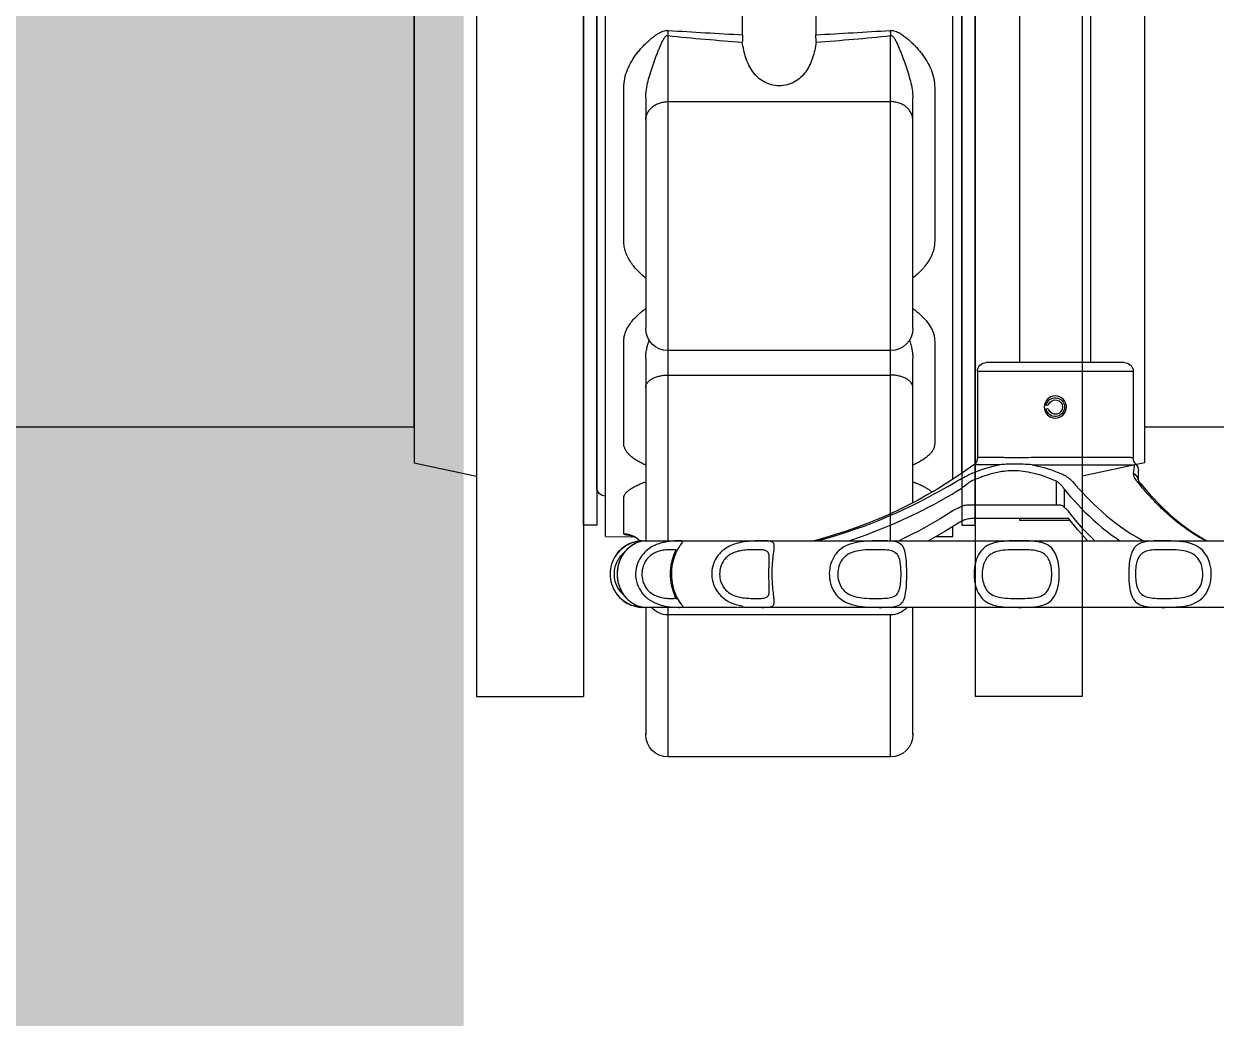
# Model space of a CAD drawing. Extents: x -3450 to 27857, y -1288 to 11880.
# Drawn here: x 918.56 to 948, y 1112.41 to 1136.94 of the extents above; entities that cross this region are included whole.
import ezdxf

# ---------------------------------------------------------------- set-up
doc = ezdxf.new("R2010")
doc.units = 0
doc.layers.add('188K-SM-03-F20-MECH-EQ-Y2257103$0$01-電力-CSA', color=1, linetype='Continuous')
doc.layers.add('188K-SM-03-F20-MECH-EQ-Y2257103$0$18P7-PCWR-20.7-PIPE', color=6, linetype='Continuous')

# ---------------------------------------------------------------- blocks, each defined once
blk = doc.blocks.new('188K-SM-03-F20-MECH-EQ-Y2257103$0$90EL-S-300A-TOP')
at = {"color": 0, "linetype": 'ByBlock'}
blk.add_lwpolyline([(0, 161.95), (304.8, 161.95), (304.8, -161.95), (0, -161.95)], dxfattribs=at)
blk = doc.blocks.new('188K-SM-03-F20-MECH-EQ-Y2257103$0$18P7-多耳-蝶閥-300A-上視-捷流')
at = {"linetype": 'Continuous'}
for p, q in [((175.5, 41), (52.47, 41)), ((186.53, 39), (53, 39)), ((186.53, 39), (186.65, 32.53)), ((120.27, 34.91), (85.79, 34.91)), ((165.72, 34.91), (142.68, 34.91)), ((185.93, 34.91), (177.84, 34.91)), ((186.36, 33.22), (186.35, 33.27)), ((186.35, 33.27), (186.35, 33.27)), ((186.38, 33.15), (186.36, 33.22)), ((186.42, 33.04), (186.38, 33.15)), ((186.47, 32.91), (186.42, 33.04)), ((186.54, 32.75), (186.47, 32.91)), ((186.63, 32.56), (186.54, 32.75)), ((186.74, 32.35), (186.63, 32.56)), ((186.74, 32.35), (186.65, 32.53)), ((186.89, 32.11), (186.74, 32.35)), ((186.89, 32.11), (186.74, 32.35)), ((187.65, 31.87), (187.71, 32.19)), ((88.09, 30), (139.83, 30)), ((146.5, 30), (187.5, 30)), ((170.57, 30), (170.55, 30.03)), ((187.08, 31.85), (186.89, 32.11)), ((187.31, 31.59), (187.08, 31.86)), ((187.55, 31.34), (187.31, 31.59)), ((187.57, 31.32), (187.31, 31.59)), ((187.5, 30.5), (187.5, -154.5)), ((187.65, 31.28), (187.64, 31.25)), ((202.36, 31.27), (202.34, 31.33)), ((202.38, 31.2), (202.36, 31.27)), ((202.47, 30.8), (202.46, 30.8)), ((202.5, 9.45), (202.5, 31)), ((202.5, 30), (231.04, 30)), ((74.1, 25), (187.5, 25)), ((88.93, 25), (88.93, -25)), ((144.83, -25), (144.83, 25)), ((150.32, 25), (150.32, -25)), ((202.5, 25), (236.04, 25)), ((204.15, -25), (204.15, 25)), ((236.04, -25), (236.04, 25)), ((189.54, 23.18), (189.5, 23.16)), ((190.15, 23.13), (189.73, 22.92)), ((73.91, 8.22), (69.26, 8.22)), ((202.5, -154.5), (202.5, 9.27)), ((191.69, 2.25), (191.68, 2.25)), ((197.69, 2.26), (196.85, 2.29)), ((198.38, 2.25), (198.32, 2.25)), ((69.26, -8.22), (73.91, -8.22)), ((187.5, -25), (74.1, -25)), ((236.04, -25), (204.15, -25)), ((139.83, -30), (88.09, -30)), ((178.98, -30), (146.5, -30)), ((170.55, -30.03), (170.57, -30)), ((231.04, -30), (202.5, -30)), ((185.42, -37.21), (187.5, -33.55)), ((85.79, -34.91), (120.27, -34.91)), ((142.68, -34.91), (165.72, -34.91)), ((186.6, -35.13), (186.53, -39)), ((173.71, -39), (54.32, -39)), ((186.53, -39), (184.33, -39)), ((172.37, -41), (53.92, -41)), ((179.5, -62.63), (179.5, -42.69)), ((182.79, -41.8), (182.83, -41.67)), ((182.83, -41.67), (182.85, -41.62)), ((183.07, -41.1), (183.12, -40.99)), ((183.17, -40.9), (183.23, -40.79)), ((183.23, -40.79), (183.34, -40.6)), ((149.5, -44.5), (168.86, -44.5)), ((149.5, -79.5), (149.5, -44.5)), ((168.86, -49.93), (168.86, -44.5)), ((170.47, -49.36), (170.47, -43.68)), ((182.5, -43.61), (182.52, -43.33)), ((182.5, -43.66), (182.51, -43.38)), ((182.5, -64.4), (182.5, -43.54)), ((182.5, -43.86), (182.5, -43.66)), ((147.5, -77.5), (147.5, -46.5)), ((147.5, -54), (59, -54)), ((183, -54), (182.5, -54)), ((183, -65.36), (183, -54)), ((168.86, -79.01), (168.86, -57.07)), ((170.47, -56.84), (170.47, -79.8)), ((174.07, -62.17), (179.5, -62.17)), ((175.95, -64), (180, -64)), ((182.5, -64.4), (182.5, -64.4)), ((182.53, -64.96), (182.52, -64.89)), ((182.69, -65.1), (182.69, -65.1)), ((187.5, -69.24), (187.27, -69.01)), ((147.5, -70), (59, -70)), ((149.5, -79.5), (168.92, -79.5)), ((172.42, -79.6), (171.59, -79.68)), ((173.95, -80.65), (171.73, -80.65)), ((174.26, -80.82), (174.38, -80.91)), ((174.54, -81.02), (174.67, -81.13)), ((174.67, -81.13), (174.67, -81.13))]:
    blk.add_line(p, q, dxfattribs=at)
for points in [[(190.39, 36.42), (190.82, 36.73), (191.28, 37.01), (191.77, 37.27), (192.27, 37.48), (192.8, 37.67), (193.34, 37.81), (193.89, 37.91), (194.44, 37.98), (195, 38), (195.56, 37.98), (196.11, 37.91), (196.66, 37.81), (197.2, 37.67), (197.73, 37.48), (198.23, 37.27), (198.72, 37.01), (199.18, 36.73), (199.61, 36.42)], [(187.71, 32.19), (187.8, 32.54), (187.92, 32.92), (188.06, 33.3), (188.22, 33.69), (188.42, 34.08), (188.64, 34.47), (188.89, 34.84), (189.16, 35.2), (189.44, 35.54), (189.75, 35.85), (190.06, 36.14), (190.39, 36.42)], [(202.18, 31.78), (202.05, 32.09), (201.88, 32.43), (201.67, 32.79), (201.42, 33.16), (201.14, 33.53), (200.81, 33.9), (200.45, 34.25), (200.06, 34.59), (199.63, 34.91), (199.17, 35.2), (198.68, 35.46), (198.16, 35.7), (197.62, 35.9), (197.06, 36.07), (196.48, 36.19), (195.9, 36.28), (195.3, 36.32), (194.71, 36.32), (194.12, 36.28), (193.53, 36.19), (192.96, 36.07), (192.4, 35.91), (191.85, 35.71), (191.33, 35.47), (190.84, 35.21), (190.38, 34.91), (189.95, 34.6), (189.56, 34.26), (189.19, 33.91), (188.87, 33.54), (188.58, 33.17), (188.33, 32.8), (188.12, 32.44), (187.96, 32.1), (187.83, 31.79)], [(202.34, 31.33), (202.33, 31.36), (202.32, 31.39), (202.31, 31.43), (202.3, 31.47), (202.28, 31.51), (202.27, 31.55), (202.25, 31.6), (202.24, 31.65), (202.22, 31.7), (202.2, 31.76), (202.18, 31.81), (202.15, 31.87), (202.13, 31.93), (202.1, 31.99), (202.07, 32.06), (202.04, 32.12), (202.01, 32.19), (201.98, 32.26), (201.95, 32.33), (201.91, 32.4), (201.87, 32.47), (201.83, 32.55), (201.79, 32.63), (201.74, 32.71), (201.69, 32.79), (201.64, 32.87), (201.59, 32.95), (201.53, 33.03), (201.47, 33.12), (201.41, 33.21), (201.35, 33.29), (201.28, 33.38), (201.21, 33.47), (201.14, 33.56), (201.07, 33.65), (200.99, 33.74), (200.91, 33.83), (200.82, 33.92), (200.73, 34.01), (200.64, 34.1), (200.55, 34.2), (200.45, 34.29), (200.35, 34.38), (200.24, 34.47), (200.13, 34.56), (200.02, 34.65), (199.9, 34.74), (199.79, 34.83), (199.66, 34.91), (199.54, 35), (199.41, 35.08), (199.27, 35.17), (199.14, 35.25), (199, 35.33), (198.86, 35.41), (198.71, 35.48), (198.56, 35.55), (198.41, 35.62), (198.26, 35.69), (198.1, 35.76), (197.94, 35.82), (197.78, 35.88), (197.61, 35.94), (197.45, 35.99), (197.28, 36.04), (197.11, 36.09), (196.94, 36.13), (196.76, 36.17), (196.59, 36.2), (196.41, 36.24), (196.23, 36.26), (196.06, 36.29), (195.88, 36.31), (195.7, 36.33), (195.52, 36.34), (195.33, 36.35), (195.15, 36.36), (194.97, 36.36), (194.79, 36.35), (194.61, 36.35), (194.43, 36.34), (194.25, 36.32), (194.07, 36.3), (193.89, 36.28), (193.71, 36.26), (193.54, 36.23), (193.36, 36.19), (193.19, 36.16), (193.01, 36.12), (192.84, 36.07), (192.68, 36.03), (192.51, 35.98), (192.35, 35.92), (192.18, 35.87), (192.02, 35.81), (191.87, 35.74), (191.71, 35.68), (191.56, 35.61), (191.41, 35.54), (191.26, 35.47), (191.12, 35.39), (190.98, 35.32), (190.84, 35.24), (190.71, 35.16), (190.58, 35.07), (190.45, 34.99), (190.32, 34.91), (190.2, 34.82), (190.09, 34.73), (189.97, 34.64), (189.86, 34.56), (189.75, 34.47), (189.65, 34.38), (189.55, 34.29), (189.45, 34.2), (189.36, 34.11), (189.27, 34.01), (189.18, 33.92), (189.1, 33.83), (189.02, 33.74), (188.94, 33.65), (188.86, 33.57), (188.79, 33.48), (188.72, 33.39), (188.66, 33.3), (188.59, 33.22), (188.53, 33.13), (188.47, 33.05), (188.42, 32.96), (188.37, 32.88)], [(190.31, 34.89), (190.34, 34.94), (190.52, 35.17), (190.72, 35.39), (190.93, 35.59), (191.15, 35.79), (191.38, 35.97), (191.62, 36.13)], [(191.62, 36.13), (191.94, 36.32), (192.27, 36.5), (192.63, 36.65), (193, 36.78), (193.39, 36.9), (193.78, 36.98), (194.18, 37.05), (194.59, 37.08), (195, 37.1), (195.41, 37.08), (195.82, 37.05), (196.22, 36.98), (196.61, 36.9), (197, 36.78), (197.37, 36.65), (197.73, 36.5), (198.06, 36.32), (198.38, 36.13)], [(198.38, 36.13), (198.63, 35.97), (198.86, 35.79), (199.08, 35.59), (199.29, 35.38), (199.49, 35.16), (199.67, 34.93), (199.7, 34.89)], [(199.61, 36.42), (199.94, 36.14), (200.26, 35.85), (200.56, 35.53), (200.85, 35.19), (201.12, 34.83), (201.37, 34.45), (201.59, 34.06), (201.79, 33.67), (201.95, 33.28), (202.09, 32.89), (202.2, 32.51), (202.29, 32.17), (202.36, 31.85)], [(188.37, 32.88), (188.32, 32.8), (188.27, 32.72), (188.22, 32.64), (188.18, 32.56), (188.14, 32.49), (188.1, 32.42), (188.06, 32.34), (188.03, 32.27), (187.99, 32.2), (187.96, 32.14), (187.93, 32.07), (187.9, 32.01), (187.88, 31.95), (187.85, 31.88), (187.83, 31.83), (187.81, 31.77), (187.79, 31.71), (187.77, 31.66), (187.75, 31.61), (187.73, 31.56), (187.72, 31.52)], [(188.11, 26.82), (188.19, 27.06), (188.27, 27.3), (188.38, 27.56), (188.49, 27.82), (188.62, 28.1), (188.76, 28.38), (188.92, 28.67), (189.11, 28.97), (189.31, 29.27), (189.55, 29.58), (189.81, 29.89), (190.1, 30.2), (190.43, 30.51), (190.79, 30.82), (191.19, 31.1), (191.62, 31.37), (192.09, 31.61), (192.59, 31.83), (193.12, 32), (193.68, 32.14), (194.25, 32.23), (194.84, 32.27), (195.44, 32.25), (196.03, 32.19), (196.62, 32.07), (197.19, 31.91), (197.75, 31.69), (198.28, 31.42), (198.79, 31.12), (199.27, 30.77), (199.72, 30.38), (200.14, 29.95), (200.53, 29.49), (200.88, 28.99), (201.19, 28.47), (201.47, 27.92), (201.71, 27.35), (201.91, 26.76), (202.07, 26.19), (202.2, 25.62), (202.29, 25.07), (202.36, 24.55), (202.4, 24.06), (202.44, 23.61)], [(187.83, 31.79), (187.73, 31.51), (187.65, 31.27), (187.6, 31.08), (187.57, 30.94), (187.55, 30.84), (187.54, 30.8), (187.53, 30.81), (187.53, 30.86), (187.54, 30.97), (187.55, 31.13), (187.57, 31.33), (187.6, 31.58), (187.65, 31.87)], [(187.72, 31.52), (187.71, 31.48), (187.69, 31.44), (187.68, 31.4), (187.67, 31.37), (187.66, 31.33), (187.65, 31.28)], [(189.95, 27.27), (190, 27.43), (190.07, 27.59), (190.14, 27.77), (190.22, 27.94), (190.32, 28.13), (190.42, 28.31), (190.54, 28.5), (190.68, 28.7), (190.83, 28.9), (191, 29.1), (191.19, 29.31), (191.41, 29.51), (191.65, 29.71), (191.91, 29.91), (192.2, 30.1), (192.52, 30.27), (192.87, 30.43), (193.23, 30.56), (193.62, 30.67), (194.03, 30.76), (194.45, 30.82), (194.88, 30.84), (195.32, 30.84), (195.76, 30.8), (196.18, 30.72), (196.61, 30.61), (197.02, 30.47), (197.41, 30.3), (197.78, 30.1), (198.13, 29.88), (198.46, 29.63), (198.77, 29.35), (199.05, 29.05), (199.31, 28.72), (199.54, 28.37), (199.74, 28), (199.92, 27.62), (200.06, 27.23), (200.19, 26.83), (200.28, 26.44), (200.34, 26.06), (200.4, 25.69), (200.43, 25.34), (200.45, 25.01), (200.47, 24.7), (200.48, 24.42), (200.48, 24.17), (200.48, 23.94), (200.47, 23.74), (200.46, 23.57), (200.44, 23.43)], [(202.35, 31.27), (202.27, 31.51), (202.18, 31.78)], [(202.46, 30.8), (202.45, 30.84), (202.43, 30.94), (202.4, 31.09), (202.35, 31.27)], [(202.36, 31.85), (202.4, 31.56), (202.43, 31.32), (202.45, 31.12), (202.46, 30.96), (202.47, 30.86), (202.47, 30.8)], [(188.42, 22.11), (188.01, 21.81), (187.86, 21.71), (187.75, 21.64), (187.67, 21.63), (187.61, 21.66), (187.58, 21.74), (187.55, 21.87), (187.54, 22.05), (187.53, 22.27), (187.53, 22.53), (187.54, 22.83), (187.54, 23.16), (187.56, 23.52), (187.58, 23.91), (187.62, 24.31), (187.66, 24.72), (187.72, 25.15), (187.8, 25.58), (187.88, 26), (187.99, 26.41), (188.11, 26.82)], [(189.53, 23.75), (189.52, 23.94), (189.52, 24.16), (189.52, 24.4), (189.53, 24.66), (189.54, 24.93), (189.56, 25.22), (189.59, 25.51), (189.62, 25.81), (189.66, 26.11), (189.72, 26.41), (189.78, 26.71), (189.86, 26.99), (189.95, 27.27)], [(200.1, 23.34), (199.96, 23.4), (199.8, 23.46), (199.62, 23.54), (199.43, 23.61), (199.23, 23.69), (199.01, 23.76), (198.78, 23.84), (198.53, 23.92), (198.27, 23.99), (198, 24.06), (197.71, 24.13), (197.41, 24.19), (197.11, 24.25), (196.8, 24.3), (196.48, 24.34), (196.15, 24.38), (195.82, 24.41), (195.49, 24.42), (195.16, 24.43), (194.83, 24.43), (194.49, 24.42), (194.16, 24.4), (193.84, 24.38), (193.51, 24.34), (193.2, 24.3), (192.89, 24.25), (192.58, 24.19), (192.29, 24.13), (192.01, 24.06), (191.73, 23.99), (191.47, 23.92), (191.23, 23.84), (190.99, 23.76), (190.77, 23.68), (190.56, 23.61), (190.37, 23.53), (190.19, 23.46), (190.03, 23.39), (189.88, 23.33), (189.54, 23.18)], [(200.01, 23.05), (199.56, 23.25), (199.09, 23.44), (198.58, 23.61), (198.05, 23.77), (197.49, 23.9), (196.91, 24.01), (196.32, 24.08), (195.72, 24.13), (195.11, 24.16), (194.51, 24.15), (193.9, 24.11), (193.31, 24.04), (192.73, 23.94), (192.16, 23.82), (191.62, 23.67), (191.1, 23.51), (190.61, 23.32), (190.15, 23.13)], [(189.73, 22.92), (189.35, 22.71), (189, 22.51), (188.69, 22.31), (188.42, 22.11)], [(189.64, 23.22), (189.62, 23.24), (189.58, 23.32), (189.56, 23.43), (189.54, 23.57), (189.53, 23.75)], [(202.42, 21.74), (202.39, 21.66), (202.35, 21.62), (202.28, 21.63), (202.18, 21.68), (202.05, 21.77), (201.88, 21.89), (201.67, 22.05), (201.41, 22.24), (201.12, 22.43), (200.78, 22.64), (200.41, 22.85), (200.01, 23.05)], [(200.53, 23.15), (200.35, 23.23), (200.1, 23.34)], [(200.44, 23.43), (200.43, 23.33), (200.4, 23.25), (200.36, 23.22)], [(200.64, 23.1), (200.63, 23.11), (200.59, 23.12), (200.53, 23.15)], [(202.47, 22.53), (202.47, 22.26), (202.46, 22.04), (202.45, 21.87), (202.42, 21.74)], [(202.44, 23.61), (202.45, 23.21), (202.46, 22.85), (202.47, 22.53)], [(190.17, 13.18), (190.44, 13.44), (190.74, 13.69), (191.07, 13.94), (191.43, 14.17), (191.83, 14.4), (192.26, 14.6), (192.71, 14.78), (193.2, 14.93), (193.7, 15.05), (194.23, 15.13), (194.77, 15.17), (195.32, 15.16), (195.87, 15.12), (196.43, 15.02), (196.98, 14.88), (197.51, 14.7), (198.04, 14.47), (198.54, 14.19), (199.02, 13.87), (199.47, 13.52), (199.89, 13.12), (200.28, 12.68), (200.64, 12.21), (200.97, 11.7), (201.27, 11.15), (201.53, 10.57), (201.75, 9.97), (201.93, 9.35), (202.09, 8.71), (202.2, 8.08)], [(191.46, 12.05), (191.66, 12.24), (191.89, 12.42), (192.15, 12.59), (192.43, 12.75), (192.74, 12.91), (193.08, 13.05), (193.43, 13.17), (193.81, 13.27), (194.2, 13.34), (194.61, 13.38), (195.03, 13.4), (195.45, 13.38), (195.88, 13.33), (196.3, 13.24), (196.72, 13.12), (197.12, 12.97), (197.51, 12.78), (197.88, 12.57), (198.23, 12.32), (198.56, 12.04), (198.86, 11.72), (199.14, 11.38), (199.39, 11.01), (199.61, 10.62), (199.8, 10.19), (199.97, 9.73), (200.11, 9.26), (200.22, 8.78), (200.3, 8.29), (200.37, 7.81), (200.41, 7.33), (200.44, 6.86), (200.46, 6.4), (200.47, 5.97), (200.48, 5.55), (200.48, 5.15), (200.48, 4.77), (200.47, 4.42), (200.46, 4.09), (200.44, 3.78), (200.41, 3.51), (200.36, 3.26), (200.29, 3.04), (200.21, 2.85), (200.1, 2.69)], [(201.25, 1.12), (201.06, 1.12), (200.84, 1.13), (200.59, 1.15), (200.3, 1.18), (199.98, 1.22), (199.61, 1.26), (199.21, 1.31), (198.77, 1.36), (198.29, 1.42), (197.78, 1.47), (197.24, 1.51), (196.68, 1.55), (196.1, 1.58), (195.5, 1.59), (194.9, 1.6), (194.3, 1.59), (193.7, 1.57), (193.11, 1.54), (192.54, 1.49), (191.98, 1.44), (191.45, 1.39), (190.95, 1.33), (190.47, 1.27), (190.03, 1.22), (189.63, 1.17), (189.25, 1.13), (188.92, 1.12), (188.62, 1.13), (188.36, 1.16), (188.15, 1.22), (187.97, 1.33), (187.83, 1.48), (187.73, 1.66), (187.66, 1.89), (187.6, 2.17), (187.57, 2.47), (187.55, 2.82), (187.54, 3.2), (187.53, 3.61), (187.53, 4.04), (187.54, 4.5), (187.54, 4.97), (187.56, 5.45), (187.58, 5.94), (187.61, 6.43), (187.65, 6.91), (187.7, 7.4), (187.76, 7.87), (187.84, 8.34), (187.93, 8.8), (188.04, 9.24), (188.15, 9.67), (188.29, 10.08), (188.43, 10.47), (188.59, 10.85), (188.76, 11.2), (188.94, 11.54), (189.13, 11.86), (189.32, 12.16), (189.53, 12.44), (189.74, 12.71), (189.95, 12.95), (190.17, 13.18)], [(191.68, 2.25), (191.36, 2.25), (191.06, 2.27), (190.79, 2.29), (190.54, 2.34), (190.33, 2.4), (190.14, 2.49), (189.98, 2.61), (189.85, 2.76), (189.75, 2.94), (189.67, 3.15), (189.61, 3.39), (189.58, 3.65), (189.55, 3.95), (189.53, 4.26), (189.53, 4.59), (189.52, 4.94), (189.52, 5.3), (189.52, 5.67), (189.53, 6.05), (189.54, 6.43), (189.56, 6.81), (189.58, 7.19), (189.61, 7.56), (189.65, 7.92), (189.69, 8.28), (189.75, 8.62), (189.82, 8.96), (189.89, 9.28), (189.98, 9.58), (190.08, 9.88), (190.18, 10.16), (190.3, 10.43), (190.42, 10.68), (190.55, 10.92), (190.69, 11.14), (190.84, 11.35), (190.99, 11.54), (191.14, 11.72), (191.3, 11.89), (191.46, 12.05)], [(200.1, 2.69), (199.95, 2.56), (199.78, 2.45), (199.58, 2.37)], [(202.47, 3.89), (202.47, 3.47), (202.46, 3.09), (202.45, 2.73), (202.42, 2.42), (202.39, 2.13), (202.34, 1.88)], [(192.65, 2.27), (192.38, 2.26), (192.12, 2.25), (191.89, 2.25), (191.69, 2.25)], [(196.85, 2.29), (196.54, 2.3), (196.22, 2.31), (195.9, 2.32), (195.56, 2.32), (195.23, 2.33), (194.89, 2.33), (194.55, 2.32), (194.22, 2.32), (193.88, 2.31), (193.56, 2.3), (193.24, 2.29), (192.65, 2.27)], [(198.32, 2.25), (198.16, 2.25), (197.94, 2.25), (197.69, 2.26)], [(199.58, 2.37), (199.45, 2.33), (199.29, 2.3), (199.1, 2.28), (198.89, 2.26), (198.65, 2.25), (198.38, 2.25)], [(202.34, 1.88), (202.27, 1.67), (202.18, 1.5), (202.06, 1.36), (201.91, 1.25), (201.73, 1.18), (201.51, 1.13), (201.25, 1.12)], [(187.5, -8.54), (187.08, -10.14), (186.53, -12.06), (185.97, -13.9), (185.39, -15.68), (184.8, -17.4), (184.21, -19.05), (183.61, -20.64), (183.01, -22.17), (182.4, -23.65), (181.79, -25.07), (181.18, -26.45), (180.58, -27.78), (179.97, -29.06), (179.37, -30.29), (178.78, -31.49), (178.18, -32.64), (177.6, -33.75), (177.02, -34.83), (176.45, -35.87), (175.89, -36.87), (175.34, -37.84), (174.79, -38.77), (174.27, -39.67)], [(188.11, -16.44), (188.19, -16.18), (188.27, -15.91), (188.38, -15.64), (188.49, -15.36), (188.62, -15.08), (188.76, -14.8), (188.92, -14.51), (189.11, -14.21), (189.31, -13.92), (189.55, -13.62), (189.81, -13.33), (190.1, -13.04), (190.43, -12.76), (190.79, -12.49), (191.19, -12.24), (191.62, -12), (192.09, -11.79), (192.59, -11.61), (193.13, -11.46), (193.68, -11.34), (194.26, -11.27), (194.85, -11.24), (195.44, -11.25), (196.04, -11.3), (196.62, -11.4), (197.2, -11.54), (197.76, -11.73), (198.29, -11.96), (198.8, -12.23), (199.28, -12.54), (199.73, -12.89), (200.15, -13.28), (200.53, -13.72), (200.88, -14.2), (201.2, -14.72), (201.47, -15.28), (201.71, -15.88), (201.91, -16.52), (202.07, -17.17), (202.2, -17.84), (202.29, -18.53), (202.36, -19.21), (202.41, -19.89), (202.44, -20.56), (202.45, -21.21), (202.46, -21.85), (202.47, -22.46), (202.47, -23.05), (202.46, -23.62), (202.45, -24.15), (202.42, -24.67)], [(189.95, -16.95), (190, -16.75), (190.07, -16.55), (190.14, -16.35), (190.22, -16.14), (190.32, -15.93), (190.42, -15.72), (190.54, -15.5), (190.68, -15.29), (190.83, -15.07), (191, -14.86), (191.19, -14.64), (191.41, -14.44), (191.65, -14.23), (191.91, -14.04), (192.21, -13.86), (192.52, -13.69), (192.87, -13.54), (193.24, -13.41), (193.63, -13.3), (194.04, -13.22), (194.46, -13.17), (194.89, -13.15), (195.33, -13.16), (195.76, -13.19), (196.19, -13.26), (196.61, -13.36), (197.02, -13.5), (197.41, -13.66), (197.79, -13.85), (198.14, -14.07), (198.47, -14.33), (198.77, -14.61), (199.06, -14.93), (199.31, -15.28), (199.54, -15.66), (199.75, -16.08), (199.92, -16.53), (200.07, -17.01), (200.19, -17.51), (200.28, -18.02), (200.35, -18.56), (200.4, -19.09), (200.43, -19.63), (200.45, -20.17), (200.47, -20.69), (200.48, -21.21), (200.48, -21.72), (200.48, -22.21), (200.47, -22.69), (200.46, -23.15), (200.44, -23.59)], [(187.5, -15.65), (187.28, -16.31), (186.69, -18.06), (186.08, -19.74), (185.47, -21.35), (184.86, -22.92), (184.24, -24.42), (183.62, -25.87), (183, -27.27), (182.38, -28.62), (181.77, -29.92), (181.15, -31.17), (180.55, -32.39), (179.94, -33.56), (179.35, -34.69), (178.76, -35.78), (178.17, -36.83), (177.6, -37.85), (177.04, -38.83), (176.49, -39.77), (175.95, -40.67)], [(187.62, -19.55), (187.67, -18.9), (187.74, -18.25), (187.84, -17.63), (187.96, -17.03), (188.11, -16.44)], [(189.56, -19.88), (189.59, -19.36), (189.62, -18.85), (189.68, -18.34), (189.75, -17.86), (189.84, -17.4), (189.95, -16.95)], [(202.42, -24.67), (202.4, -25.1), (202.35, -25.51), (202.29, -25.9), (202.2, -26.28), (202.07, -26.65), (201.92, -26.98), (201.72, -27.27), (201.49, -27.53), (201.21, -27.75), (200.9, -27.93), (200.56, -28.08), (200.18, -28.2), (199.76, -28.31), (199.32, -28.39), (198.84, -28.46), (198.34, -28.51), (197.81, -28.55), (197.26, -28.58), (196.7, -28.61), (196.13, -28.62), (195.55, -28.63), (194.96, -28.63), (194.37, -28.63), (193.79, -28.62), (193.22, -28.6), (192.66, -28.58), (192.11, -28.55), (191.59, -28.51), (191.09, -28.45), (190.62, -28.38), (190.18, -28.29), (189.77, -28.19), (189.39, -28.06), (189.05, -27.9), (188.75, -27.72), (188.48, -27.5), (188.25, -27.24), (188.06, -26.94), (187.9, -26.6), (187.79, -26.23), (187.7, -25.82), (187.63, -25.37), (187.59, -24.9), (187.56, -24.4), (187.54, -23.87), (187.53, -23.31), (187.53, -22.73), (187.53, -22.13), (187.54, -21.5), (187.55, -20.86), (187.58, -20.21), (187.62, -19.55)], [(200.44, -23.59), (200.43, -23.96), (200.4, -24.32), (200.34, -24.67), (200.28, -25.02), (200.19, -25.35), (200.07, -25.66), (199.93, -25.93), (199.75, -26.18), (199.55, -26.39), (199.33, -26.57), (199.07, -26.73), (198.8, -26.86), (198.49, -26.97), (198.17, -27.06), (197.82, -27.14), (197.45, -27.2), (197.06, -27.25), (196.66, -27.29), (196.25, -27.32), (195.83, -27.34), (195.4, -27.35), (194.97, -27.35), (194.54, -27.35), (194.11, -27.34), (193.7, -27.32), (193.28, -27.29), (192.88, -27.25), (192.5, -27.19), (192.13, -27.13), (191.79, -27.05), (191.46, -26.95), (191.16, -26.84), (190.89, -26.71), (190.64, -26.55), (190.42, -26.36), (190.22, -26.15), (190.05, -25.9), (189.91, -25.62), (189.8, -25.31), (189.71, -24.97), (189.65, -24.6), (189.6, -24.2), (189.56, -23.79), (189.55, -23.35), (189.53, -22.9), (189.52, -22.43), (189.52, -21.94), (189.52, -21.44), (189.53, -20.93), (189.54, -20.41), (189.56, -19.88)], [(180.83, -38.96), (181.71, -37.57), (182.59, -36.11), (183.47, -34.6), (184.36, -33.03), (185.26, -31.39), (186.15, -29.69), (187.04, -27.91), (187.5, -26.96)], [(183.37, -40.57), (185.44, -37.18), (187.5, -33.54)], [(174.27, -39.67), (174.01, -40.11), (173.76, -40.54), (173.53, -40.95), (173.31, -41.35), (173.1, -41.74), (172.91, -42.12), (172.73, -42.48), (172.57, -42.83), (172.42, -43.16)], [(180, -40.67), (180.11, -40.37), (180.24, -40.08), (180.37, -39.79), (180.51, -39.51), (180.67, -39.23), (180.83, -38.96)], [(175.95, -40.67), (175.68, -40.99), (175.43, -41.3), (175.2, -41.6), (174.97, -41.89), (174.76, -42.17), (174.57, -42.43), (174.39, -42.69), (174.22, -42.94), (174.07, -43.17)], [(179.5, -42.69), (179.5, -42.47), (179.52, -42.24), (179.55, -42.02), (179.59, -41.78), (179.64, -41.55), (179.71, -41.32), (179.79, -41.1), (179.89, -40.89), (180, -40.67)], [(182.51, -43.38), (182.53, -43.09), (182.57, -42.8)], [(182.52, -43.33), (182.54, -43.04), (182.57, -42.76)], [(182.57, -42.8), (182.61, -42.52), (182.67, -42.24), (182.74, -41.97), (182.82, -41.71), (182.83, -41.67)], [(182.85, -41.63), (182.93, -41.42), (183.02, -41.21), (183.11, -41.01), (183.22, -40.81), (183.33, -40.62), (183.37, -40.57)], [(172.16, -43.8), (172.09, -43.97), (172.02, -44.15), (171.95, -44.33), (171.88, -44.51), (171.81, -44.7), (171.74, -44.9), (171.66, -45.1), (171.59, -45.3), (171.51, -45.52), (171.44, -45.74), (171.36, -45.97), (171.28, -46.2), (171.21, -46.44), (171.13, -46.7), (171.05, -46.95), (170.97, -47.22), (170.9, -47.5), (170.82, -47.78), (170.75, -48.08), (170.68, -48.38), (170.61, -48.7), (170.54, -49.02), (170.47, -49.36)], [(174.07, -43.17), (174, -43.34), (173.93, -43.51), (173.85, -43.69), (173.78, -43.87), (173.7, -44.06), (173.62, -44.25), (173.54, -44.44), (173.46, -44.65), (173.38, -44.86), (173.3, -45.07), (173.21, -45.29), (173.13, -45.53), (173.04, -45.76), (172.96, -46.01), (172.87, -46.26), (172.78, -46.53), (172.7, -46.8), (172.61, -47.08), (172.53, -47.37), (172.44, -47.67), (172.36, -47.99), (172.28, -48.31), (172.2, -48.64), (172.12, -48.99), (172.05, -49.35), (171.98, -49.72), (171.92, -50.1), (171.87, -50.5), (171.82, -50.91), (171.78, -51.33), (171.75, -51.78), (171.73, -52.23), (171.73, -52.71), (171.74, -53.2), (171.76, -53.71), (171.8, -54.23), (171.86, -54.78), (171.94, -55.34), (172.04, -55.93), (172.16, -56.53), (172.31, -57.15), (172.48, -57.8), (172.67, -58.47), (172.9, -59.16), (173.15, -59.87), (173.43, -60.61), (173.74, -61.38), (174.07, -62.17)], [(172.42, -43.16), (172.36, -43.32), (172.29, -43.48), (172.16, -43.8)], [(188.11, -47.87), (188.19, -47.65), (188.27, -47.42), (188.37, -47.2), (188.49, -46.97), (188.61, -46.73), (188.75, -46.5), (188.92, -46.27), (189.1, -46.03), (189.3, -45.8), (189.53, -45.57), (189.79, -45.34), (190.08, -45.12), (190.4, -44.9), (190.76, -44.7), (191.16, -44.51), (191.59, -44.33), (192.05, -44.18), (192.55, -44.04), (193.08, -43.93), (193.63, -43.85), (194.2, -43.79), (194.79, -43.77), (195.39, -43.77), (195.98, -43.81), (196.57, -43.87), (197.15, -43.97), (197.7, -44.11), (198.24, -44.27), (198.75, -44.46), (199.23, -44.7), (199.69, -44.96), (200.11, -45.26), (200.5, -45.59), (200.85, -45.97), (201.17, -46.38), (201.45, -46.84), (201.69, -47.35), (201.9, -47.9), (202.06, -48.48), (202.19, -49.09), (202.29, -49.73), (202.36, -50.39), (202.41, -51.05), (202.44, -51.71), (202.45, -52.38), (202.46, -53.04), (202.47, -53.71), (202.47, -54.36), (202.46, -55), (202.45, -55.63), (202.42, -56.26)], [(187.6, -50.98), (187.65, -50.33), (187.71, -49.7), (187.81, -49.08), (187.94, -48.47), (188.11, -47.87)], [(189.95, -48.8), (190, -48.62), (190.07, -48.44), (190.14, -48.26), (190.22, -48.08), (190.31, -47.89), (190.42, -47.71), (190.54, -47.52), (190.67, -47.34), (190.82, -47.15), (190.99, -46.97), (191.18, -46.79), (191.39, -46.62), (191.63, -46.46), (191.89, -46.3), (192.18, -46.15), (192.5, -46.02), (192.84, -45.9), (193.2, -45.79), (193.59, -45.71), (194, -45.65), (194.42, -45.6), (194.84, -45.58), (195.28, -45.59), (195.72, -45.61), (196.15, -45.67), (196.57, -45.74), (196.98, -45.84), (197.37, -45.97), (197.75, -46.12), (198.11, -46.3), (198.44, -46.5), (198.75, -46.73), (199.03, -46.99), (199.29, -47.29), (199.52, -47.61), (199.73, -47.97), (199.9, -48.38), (200.06, -48.82), (200.18, -49.29), (200.28, -49.78), (200.34, -50.3), (200.4, -50.84), (200.43, -51.38), (200.45, -51.93), (200.47, -52.48), (200.48, -53.03), (200.48, -53.58), (200.48, -54.12), (200.47, -54.66), (200.46, -55.18), (200.44, -55.7)], [(168.86, -57.07), (168.86, -56.53), (168.87, -56), (168.88, -55.49), (168.89, -54.99), (168.9, -54.5), (168.91, -54.03), (168.92, -53.59), (168.92, -53.17), (168.92, -52.77), (168.91, -52.39), (168.9, -52.03), (168.9, -51.69), (168.89, -51.36), (168.88, -51.05), (168.87, -50.75), (168.86, -50.46), (168.86, -50.19), (168.86, -49.93)], [(170.47, -56.84), (170.43, -56.31), (170.4, -55.78), (170.37, -55.27), (170.35, -54.76), (170.34, -54.26), (170.33, -53.78), (170.32, -53.32), (170.32, -52.88), (170.33, -52.45), (170.33, -52.05), (170.34, -51.67), (170.35, -51.3), (170.36, -50.94), (170.38, -50.6), (170.4, -50.27), (170.42, -49.96), (170.44, -49.65), (170.47, -49.36)], [(189.55, -51.86), (189.57, -51.32), (189.61, -50.79), (189.66, -50.27), (189.73, -49.77), (189.83, -49.28), (189.95, -48.8)], [(202.42, -56.26), (202.4, -56.79), (202.35, -57.32), (202.29, -57.84), (202.2, -58.38), (202.08, -58.92), (201.93, -59.42), (201.74, -59.89), (201.5, -60.32), (201.23, -60.72), (200.93, -61.07), (200.59, -61.38), (200.21, -61.66), (199.8, -61.9), (199.36, -62.11), (198.9, -62.3), (198.4, -62.46), (197.88, -62.59), (197.33, -62.7), (196.78, -62.78), (196.21, -62.84), (195.63, -62.87), (195.05, -62.89), (194.47, -62.88), (193.89, -62.84), (193.32, -62.79), (192.76, -62.71), (192.21, -62.61), (191.69, -62.48), (191.18, -62.33), (190.71, -62.15), (190.27, -61.94), (189.86, -61.7), (189.48, -61.43), (189.13, -61.12), (188.82, -60.78), (188.54, -60.39), (188.3, -59.97), (188.1, -59.5), (187.94, -59), (187.82, -58.47), (187.72, -57.91), (187.65, -57.34), (187.6, -56.74), (187.57, -56.12), (187.55, -55.5), (187.54, -54.87), (187.53, -54.23), (187.53, -53.58), (187.54, -52.94), (187.55, -52.28), (187.57, -51.63), (187.6, -50.98)], [(200.44, -55.7), (200.43, -56.14), (200.4, -56.59), (200.35, -57.03), (200.28, -57.48), (200.19, -57.92), (200.08, -58.34), (199.94, -58.73), (199.77, -59.09), (199.57, -59.42), (199.35, -59.71), (199.1, -59.96), (198.82, -60.19), (198.52, -60.39), (198.2, -60.57), (197.86, -60.72), (197.49, -60.85), (197.11, -60.96), (196.71, -61.04), (196.3, -61.11), (195.88, -61.16), (195.46, -61.19), (195.04, -61.2), (194.61, -61.19), (194.18, -61.16), (193.77, -61.12), (193.35, -61.06), (192.96, -60.97), (192.57, -60.87), (192.2, -60.74), (191.85, -60.59), (191.53, -60.42), (191.23, -60.23), (190.95, -60), (190.7, -59.75), (190.47, -59.47), (190.26, -59.15), (190.09, -58.8), (189.94, -58.41), (189.82, -57.99), (189.73, -57.55), (189.66, -57.09), (189.61, -56.6), (189.57, -56.11), (189.55, -55.59), (189.54, -55.07), (189.53, -54.55), (189.52, -54.01), (189.52, -53.48), (189.53, -52.94), (189.53, -52.4), (189.55, -51.86)], [(170.47, -56.84), (170.59, -57.47), (170.74, -58.11), (170.91, -58.78), (171.1, -59.47), (171.31, -60.18), (171.55, -60.91), (171.82, -61.66), (172.11, -62.43), (172.42, -63.24)], [(172.42, -63.24), (172.5, -63.42), (172.58, -63.61), (172.67, -63.79), (172.77, -63.98), (172.87, -64.16), (172.98, -64.35), (173.09, -64.53), (173.21, -64.71), (173.34, -64.89), (173.48, -65.07), (173.62, -65.25), (173.77, -65.42), (173.93, -65.59), (174.09, -65.75), (174.27, -65.91)], [(174.07, -62.17), (174.15, -62.3), (174.24, -62.42), (174.33, -62.55), (174.42, -62.67), (174.53, -62.8), (174.64, -62.92), (174.75, -63.05), (174.88, -63.18), (175.01, -63.3), (175.15, -63.42), (175.29, -63.54), (175.44, -63.66), (175.61, -63.78), (175.77, -63.89), (175.95, -64)], [(175.95, -64), (176.78, -64.7), (177.63, -65.43), (178.48, -66.2), (179.34, -66.99), (180.2, -67.81), (181.07, -68.67), (181.95, -69.58), (182.84, -70.53), (183.72, -71.52), (184.6, -72.56), (185.46, -73.65), (186.31, -74.78), (187.12, -75.94), (187.5, -76.52)], [(180, -64), (179.89, -63.89), (179.79, -63.77), (179.71, -63.64), (179.64, -63.49), (179.58, -63.33), (179.54, -63.16), (179.52, -62.99), (179.5, -62.81), (179.5, -62.63)], [(180.83, -64.86), (180.67, -64.72), (180.51, -64.59), (180.37, -64.44), (180.24, -64.3), (180.11, -64.15), (180, -64)], [(174.27, -65.91), (175.08, -66.63), (175.91, -67.37), (176.75, -68.15), (177.59, -68.95), (178.44, -69.78), (179.29, -70.65), (180.16, -71.56), (181.03, -72.51), (181.89, -73.5), (182.75, -74.54), (183.6, -75.62), (184.43, -76.74), (185.23, -77.9), (186.01, -79.1), (186.75, -80.35), (187.47, -81.67), (187.5, -81.73)], [(182.89, -66.53), (181.86, -65.68), (180.83, -64.86)], [(182.69, -65.1), (182.61, -65.04), (182.56, -64.99), (182.51, -64.94), (182.48, -64.91), (182.46, -64.88), (182.45, -64.87)], [(182.5, -64.65), (182.5, -64.49), (182.5, -64.4)], [(182.52, -64.89), (182.51, -64.78), (182.5, -64.65)], [(187.27, -69.02), (184.97, -66.97), (182.69, -65.1)], [(187.5, -70.86), (187.02, -70.36), (185.99, -69.34), (184.96, -68.37), (183.92, -67.43), (182.89, -66.53)], [(187.27, -69.01), (184.96, -66.96), (183, -65.36)], [(168.92, -79.5), (168.91, -79.48), (168.9, -79.44), (168.89, -79.37), (168.88, -79.27), (168.87, -79.15), (168.86, -79.01)], [(170.32, -80.08), (170.33, -80.07), (170.34, -80.04), (170.36, -80), (170.39, -79.95), (170.42, -79.88), (170.47, -79.8)], [(170.76, -79.77), (170.6, -79.79), (170.47, -79.8)], [(171.59, -79.68), (171.35, -79.7), (170.76, -79.77)], [(174.27, -80.42), (174, -80.22), (173.76, -80.06), (173.52, -79.91), (173.3, -79.8), (173.1, -79.71), (172.91, -79.65), (172.73, -79.61), (172.57, -79.59), (172.42, -79.6)], [(173.63, -80.6), (173.41, -80.53), (173.21, -80.43), (173.02, -80.3), (172.84, -80.16), (172.68, -79.99), (172.54, -79.8), (172.42, -79.6)], [(188.11, -81.02), (188.19, -80.85), (188.27, -80.69), (188.38, -80.53), (188.49, -80.37), (188.62, -80.21), (188.76, -80.06), (188.92, -79.91), (189.11, -79.75), (189.31, -79.61), (189.55, -79.47), (189.81, -79.33), (190.1, -79.2), (190.43, -79.08), (190.79, -78.96), (191.19, -78.86), (191.62, -78.77), (192.09, -78.69), (192.59, -78.62), (193.12, -78.57), (193.68, -78.53), (194.25, -78.5), (194.84, -78.49), (195.44, -78.5), (196.03, -78.51), (196.62, -78.55), (197.2, -78.6), (197.75, -78.67), (198.29, -78.75), (198.79, -78.85), (199.28, -78.98), (199.72, -79.13), (200.14, -79.3), (200.53, -79.51), (200.88, -79.74), (201.2, -80.01), (201.47, -80.32), (201.71, -80.67), (201.91, -81.06), (202.07, -81.48), (202.2, -81.95), (202.29, -82.45), (202.36, -82.98), (202.4, -83.53), (202.44, -84.11), (202.45, -84.7), (202.46, -85.31), (202.47, -85.94), (202.47, -86.58), (202.46, -87.22), (202.45, -87.88), (202.42, -88.55)], [(189.95, -82.24), (190, -82.1), (190.07, -81.96), (190.14, -81.82), (190.22, -81.68), (190.32, -81.54), (190.42, -81.41), (190.54, -81.27), (190.68, -81.14), (190.83, -81.01), (191, -80.88), (191.19, -80.76), (191.41, -80.64), (191.65, -80.53), (191.91, -80.43), (192.2, -80.33), (192.52, -80.25), (192.87, -80.18), (193.24, -80.12), (193.62, -80.07), (194.03, -80.03), (194.45, -80.01), (194.88, -80), (195.32, -80), (195.76, -80.02), (196.19, -80.05), (196.61, -80.1), (197.02, -80.16), (197.41, -80.24), (197.78, -80.33), (198.14, -80.45), (198.46, -80.58), (198.77, -80.74), (199.05, -80.92), (199.31, -81.13), (199.54, -81.37), (199.75, -81.64), (199.92, -81.94), (200.07, -82.28), (200.19, -82.65), (200.28, -83.05), (200.34, -83.48), (200.4, -83.94), (200.43, -84.41), (200.45, -84.9), (200.47, -85.4), (200.48, -85.92), (200.48, -86.44), (200.48, -86.97), (200.47, -87.51), (200.46, -88.04), (200.44, -88.59)], [(173.93, -80.64), (173.85, -80.64), (173.63, -80.6)], [(173.91, -80.64), (173.92, -80.64), (173.95, -80.65), (174, -80.67), (174.07, -80.71)], [(174.07, -80.71), (174.16, -80.76), (174.27, -80.83)], [(175.14, -81.14), (174.91, -80.95), (174.69, -80.77), (174.48, -80.59), (174.27, -80.42)], [(174.67, -81.13), (174.59, -81.05), (174.47, -80.92), (174.38, -80.77), (174.31, -80.6), (174.27, -80.42)], [(174.27, -80.83), (174.4, -80.92), (174.54, -81.02)], [(174.67, -81.13), (177.18, -83.31), (179.66, -85.68), (181.89, -88.06), (183.86, -90.43), (185.56, -92.79), (187.02, -95.14), (187.5, -96.07)], [(187.5, -95.72), (187.39, -95.5), (187.04, -94.86), (186.68, -94.24), (186.32, -93.64), (185.96, -93.06), (185.6, -92.5), (185.23, -91.95), (184.87, -91.42), (184.5, -90.91), (184.14, -90.42), (183.77, -89.94), (183.41, -89.47), (183.04, -89.02), (182.68, -88.58), (182.32, -88.16), (181.97, -87.75), (181.62, -87.35), (181.27, -86.96), (180.93, -86.59), (180.59, -86.23), (180.26, -85.88), (179.93, -85.54), (179.6, -85.21), (179.28, -84.89), (178.97, -84.58), (178.66, -84.28), (178.35, -83.99), (178.05, -83.71), (177.76, -83.44), (177.47, -83.17), (177.19, -82.92), (176.91, -82.67), (176.64, -82.43), (176.38, -82.19), (176.12, -81.97), (175.86, -81.75), (175.62, -81.54), (175.38, -81.34), (175.14, -81.14)], [(187.58, -83.72), (187.62, -83.23), (187.66, -82.78), (187.72, -82.37), (187.8, -81.98), (187.88, -81.63), (187.99, -81.3), (188.11, -81.02)], [(189.54, -85.01), (189.56, -84.57), (189.59, -84.16), (189.62, -83.77), (189.66, -83.41), (189.72, -83.08), (189.78, -82.78), (189.86, -82.5), (189.95, -82.24)], [(202.42, -88.55), (202.39, -89.15), (202.35, -89.77), (202.28, -90.39), (202.18, -91.05), (202.05, -91.71), (201.88, -92.35), (201.67, -92.95), (201.41, -93.52), (201.11, -94.05), (200.78, -94.53), (200.41, -94.96), (200, -95.35), (199.56, -95.7), (199.08, -96.01), (198.57, -96.27), (198.04, -96.5), (197.48, -96.69), (196.9, -96.83), (196.31, -96.94), (195.71, -97.01), (195.11, -97.03), (194.5, -97.02), (193.9, -96.97), (193.3, -96.87), (192.72, -96.74), (192.15, -96.57), (191.61, -96.36), (191.09, -96.1), (190.6, -95.81), (190.15, -95.47), (189.73, -95.1), (189.35, -94.69), (189, -94.22), (188.69, -93.71), (188.42, -93.16), (188.19, -92.57), (188.01, -91.94), (187.86, -91.28), (187.75, -90.61), (187.67, -89.92), (187.61, -89.23), (187.58, -88.55), (187.55, -87.88), (187.54, -87.21), (187.53, -86.57), (187.53, -85.95), (187.54, -85.35), (187.54, -84.77), (187.56, -84.23), (187.58, -83.72)], [(200.44, -88.59), (200.43, -89.07), (200.39, -89.57), (200.34, -90.07), (200.26, -90.59), (200.17, -91.11), (200.04, -91.61), (199.89, -92.08), (199.7, -92.52), (199.48, -92.92), (199.24, -93.28), (198.97, -93.61), (198.67, -93.9), (198.34, -94.16), (197.99, -94.39), (197.62, -94.58), (197.23, -94.75), (196.82, -94.89), (196.4, -94.99), (195.96, -95.07), (195.52, -95.12), (195.08, -95.14), (194.63, -95.13), (194.19, -95.09), (193.75, -95.02), (193.33, -94.93), (192.91, -94.8), (192.51, -94.65), (192.14, -94.46), (191.78, -94.24), (191.44, -93.99), (191.14, -93.71), (190.85, -93.4), (190.6, -93.05), (190.37, -92.66), (190.18, -92.23), (190.01, -91.78), (189.87, -91.29), (189.77, -90.77), (189.68, -90.24), (189.62, -89.7), (189.58, -89.14), (189.56, -88.59), (189.54, -88.04), (189.53, -87.49), (189.52, -86.96), (189.52, -86.44), (189.52, -85.94), (189.53, -85.46), (189.54, -85.01)]]:
    blk.add_lwpolyline(points, dxfattribs=at)
blk.add_circle((157.5, -62), 2.5, dxfattribs=at)
for centre, radius, start, end in [((175.5, 39), 2, 0, 90), ((195, 30.5), 7.5, 127.9302, 180), ((195, 30.5), 7.5, 3.8226, 52.0698), ((166.32, 30.93), 20.21, 6.49, 6.6828), ((163.97, 30.67), 22.58, 6.0555, 6.4834), ((139.83, 25), 5, 0, 90), ((230.69, 25.18), 4.82, 85.8647, 89.9983), ((231.04, 25), 5, 0, 90), ((199.15, 25), 5, 0, 47.9496), ((102.03, -355.99), 382.01, 94.1925, 94.3678), ((84.98, 18.98), 106, 323.7597, 345.3376), ((102.02, 355.87), 381.9, 265.6321, 265.8076), ((139.83, -25), 5, 270, 0), ((199.15, -25), 5, 312.0504, 0), ((231.04, -25), 5, 270, 0), ((230.69, -25.18), 4.82, 270.0017, 274.1353), ((149.5, -46.5), 2, 90, 180), ((168.86, -42.5), 2, 270, 323.7597), ((157.5, -62), 2.1, 100.2019, 79.7981), ((157.5, -62), 1.6, 113.8762, 66.1238), ((156.65, -60.08), 0.5, 0, 72.495), ((156.65, -60.08), 0.5, 293.8762, 0), ((158.35, -60.08), 0.5, 107.4935, 180), ((158.35, -60.08), 0.5, 180, 246.1238), ((149.5, -77.5), 2, 180, 270), ((168.92, -81.5), 2, 45.3756, 89.9982), ((171.73, -78.65), 2, 225.3767, 269.9996)]:
    blk.add_arc(centre, radius, start, end, dxfattribs=at)
for points, knots in [([(85.79, 34.91), (85.1, 34.91), (83.71, 34.76), (81.71, 34.13), (79.8, 33.18), (78.32, 32.16), (77.2, 31.24), (76.39, 30.5), (75.62, 29.72), (74.88, 28.89), (74.3, 28.17), (73.87, 27.56), (73.57, 27.08), (73.3, 26.58), (73.08, 26.05), (72.94, 25.49), (72.92, 25.11), (72.94, 24.91)], [0, 0, 0, 0, 0.118948, 0.239379, 0.361677, 0.485835, 0.548577, 0.611706, 0.675202, 0.739058, 0.8033, 0.835599, 0.868045, 0.900677, 0.933547, 0.966682, 1, 1, 1, 1]), ([(128.54, 30), (128.26, 30.35), (127.69, 31.02), (126.49, 32.24), (125.17, 33.3), (123.73, 34.11), (122.61, 34.56), (121.45, 34.85), (120.66, 34.91), (120.27, 34.91)], [0, 0, 0, 0, 0.133553, 0.264541, 0.518299, 0.6414, 0.762241, 0.881451, 1, 1, 1, 1]), ([(142.68, 34.91), (142.34, 34.91), (141.67, 34.84), (140.67, 34.56), (139.7, 34.1), (138.76, 33.5), (137.86, 32.78), (136.99, 31.94), (136.16, 31.01), (135.65, 30.35), (135.4, 30)], [0, 0, 0, 0, 0.110032, 0.22301, 0.340328, 0.462639, 0.590051, 0.722333, 0.859106, 1, 1, 1, 1]), ([(170.55, 30.03), (170.4, 30.37), (170.08, 31.02), (169.56, 31.94), (169, 32.77), (168.41, 33.5), (167.79, 34.1), (167.13, 34.55), (166.44, 34.84), (165.95, 34.91), (165.72, 34.91)], [0, 0, 0, 0, 0.155272, 0.302516, 0.441062, 0.57021, 0.68958, 0.799558, 0.901852, 1, 1, 1, 1]), ([(177.84, 34.91), (177.76, 34.91), (177.6, 34.9), (177.36, 34.82), (177.13, 34.7), (176.8, 34.47), (176.39, 34.07), (175.94, 33.47), (175.5, 32.75), (175.07, 31.92), (174.66, 30.99), (174.4, 30.34), (174.28, 30)], [0, 0, 0, 0, 0.03732, 0.076371, 0.118203, 0.163523, 0.265921, 0.384692, 0.519014, 0.667376, 0.828158, 1, 1, 1, 1]), ([(185.93, 34.91), (185.94, 34.63), (185.99, 34.07), (186.22, 33.26), (186.58, 32.49), (187.01, 31.86), (187.35, 31.5), (187.5, 31.36)], [0, 0, 0, 0, 0.1251914, 0.2503531, 0.3754667, 0.5005149, 0.5935827, 0.5935827, 0.5935827, 0.5935827]), ([(186.39, 33.28), (186.38, 33.4), (186.35, 33.63), (186.3, 33.95), (186.25, 34.23), (186.2, 34.46), (186.15, 34.63), (186.1, 34.74), (186.05, 34.83), (185.99, 34.91), (185.93, 34.91)], [0, 0, 0, 0, 0.208512, 0.395379, 0.559079, 0.69818, 0.811495, 0.858287, 0.898515, 1, 1, 1, 1]), ([(88.09, 30), (87.46, 30), (86.19, 29.88), (84.33, 29.48), (82.49, 28.95), (80.98, 28.45), (79.78, 28.02), (78.89, 27.7), (78, 27.36), (77.26, 27.06), (76.68, 26.82), (76.24, 26.63), (75.81, 26.44), (75.46, 26.27), (75.18, 26.12), (74.98, 26.01), (74.77, 25.89), (74.58, 25.76), (74.39, 25.61), (74.25, 25.47), (74.16, 25.34), (74.11, 25.24), (74.09, 25.12), (74.09, 25.04), (74.1, 25)], [0, 0, 0, 0, 0.124666, 0.250025, 0.375617, 0.501229, 0.563997, 0.626704, 0.689312, 0.751776, 0.782937, 0.814043, 0.845086, 0.876063, 0.891527, 0.906978, 0.922417, 0.93785, 0.953289, 0.968755, 0.976525, 0.984325, 0.992156, 1, 1, 1, 1]), ([(93.09, 30), (92.82, 30), (92.27, 29.93), (91.48, 29.64), (90.75, 29.17), (90.12, 28.55), (89.6, 27.78), (89.22, 26.92), (88.99, 25.98), (88.93, 25.33), (88.93, 25)], [0, 0, 0, 0, 0.113501, 0.228869, 0.347612, 0.470625, 0.598098, 0.729557, 0.863988, 1, 1, 1, 1]), ([(146.5, 30), (146.16, 30), (145.49, 29.95), (144.48, 29.79), (143.47, 29.55), (142.8, 29.35), (142.46, 29.25)], [0, 0, 0, 0, 0.243206, 0.491716, 0.744424, 1, 1, 1, 1]), ([(153.1, 30), (153, 30), (152.82, 29.98), (152.45, 29.88), (152, 29.63), (151.52, 29.15), (151.1, 28.52), (150.76, 27.76), (150.51, 26.9), (150.35, 25.97), (150.32, 25.33), (150.32, 25)], [0, 0, 0, 0, 0.043902, 0.08873, 0.184091, 0.291131, 0.411736, 0.545484, 0.690317, 0.843093, 1, 1, 1, 1]), ([(73.91, 8.22), (74.04, 8.22), (74.6, 8.25), (75.17, 8.28), (75.59, 8.3)], [0, 0, 0, 0, 0.241291, 1, 1, 1, 1]), ([(75.59, -8.3), (76.19, -8.21), (77.37, -7.99), (79.1, -7.52), (80.75, -6.86), (82.26, -5.99), (83.56, -4.85), (84.58, -3.44), (85.23, -1.79), (85.45, 0), (85.23, 1.79), (84.58, 3.44), (83.56, 4.85), (82.26, 5.99), (80.75, 6.86), (79.1, 7.52), (77.37, 7.99), (76.19, 8.21), (75.59, 8.3)], [0, 0, 0, 0, 0.064314, 0.1282, 0.190996, 0.252457, 0.313017, 0.373828, 0.436134, 0.5, 0.563866, 0.626172, 0.686983, 0.747543, 0.809004, 0.8718, 0.935686, 1, 1, 1, 1]), ([(75.59, -8.3), (75.45, -8.3), (74.89, -8.27), (74.32, -8.24), (73.91, -8.22)], [0, 0, 0, 0, 0.256775, 1, 1, 1, 1]), ([(72.94, -24.91), (72.92, -25.11), (72.94, -25.49), (73.08, -26.05), (73.3, -26.58), (73.57, -27.08), (73.87, -27.56), (74.3, -28.17), (74.88, -28.89), (75.62, -29.72), (76.39, -30.5), (77.2, -31.24), (78.32, -32.16), (79.8, -33.18), (81.71, -34.13), (83.71, -34.76), (85.1, -34.91), (85.79, -34.91)], [0, 0, 0, 0, 0.033319, 0.066453, 0.099323, 0.131956, 0.164402, 0.196701, 0.260943, 0.324799, 0.388294, 0.451424, 0.514166, 0.638324, 0.760622, 0.881052, 1, 1, 1, 1]), ([(74.1, -25), (74.09, -25.04), (74.09, -25.12), (74.11, -25.24), (74.16, -25.34), (74.25, -25.47), (74.39, -25.61), (74.58, -25.76), (74.77, -25.89), (74.98, -26.01), (75.18, -26.12), (75.46, -26.27), (75.81, -26.44), (76.24, -26.63), (76.68, -26.82), (77.26, -27.06), (78, -27.36), (78.89, -27.7), (79.78, -28.02), (80.98, -28.45), (82.49, -28.95), (84.33, -29.48), (86.19, -29.88), (87.46, -30), (88.09, -30)], [0, 0, 0, 0, 0.007845, 0.015675, 0.023476, 0.031247, 0.046713, 0.062152, 0.077585, 0.093024, 0.108475, 0.123939, 0.154916, 0.185959, 0.217064, 0.248226, 0.310689, 0.373298, 0.436005, 0.498772, 0.624384, 0.749976, 0.875335, 1, 1, 1, 1]), ([(93.09, -30), (92.82, -30), (92.27, -29.93), (91.48, -29.64), (90.75, -29.17), (90.12, -28.55), (89.6, -27.78), (89.22, -26.92), (88.99, -25.98), (88.93, -25.33), (88.93, -25)], [0, 0, 0, 0, 0.113501, 0.228869, 0.347612, 0.470625, 0.598098, 0.729557, 0.863988, 1, 1, 1, 1]), ([(153.1, -30), (153, -30), (152.82, -29.98), (152.45, -29.88), (152, -29.63), (151.52, -29.15), (151.1, -28.52), (150.76, -27.76), (150.51, -26.9), (150.35, -25.97), (150.32, -25.33), (150.32, -25)], [0, 0, 0, 0, 0.043902, 0.08873, 0.184091, 0.291131, 0.411736, 0.545484, 0.690317, 0.843093, 1, 1, 1, 1]), ([(142.46, -29.25), (142.8, -29.35), (143.47, -29.55), (144.48, -29.79), (145.49, -29.95), (146.16, -30), (146.5, -30)], [0, 0, 0, 0, 0.255576, 0.508284, 0.756794, 1, 1, 1, 1]), ([(120.27, -34.91), (120.66, -34.91), (121.45, -34.85), (122.61, -34.56), (123.73, -34.11), (125.17, -33.3), (126.49, -32.24), (127.69, -31.02), (128.26, -30.35), (128.54, -30)], [0, 0, 0, 0, 0.118548, 0.237757, 0.358597, 0.481697, 0.735456, 0.866446, 1, 1, 1, 1]), ([(135.4, -30), (135.65, -30.35), (136.16, -31.01), (136.99, -31.94), (137.86, -32.78), (138.76, -33.5), (139.7, -34.1), (140.67, -34.56), (141.67, -34.84), (142.34, -34.91), (142.68, -34.91)], [0, 0, 0, 0, 0.140895, 0.277667, 0.409949, 0.537362, 0.659673, 0.77699, 0.889968, 1, 1, 1, 1]), ([(165.72, -34.91), (165.95, -34.91), (166.44, -34.84), (167.13, -34.55), (167.79, -34.09), (168.41, -33.5), (169, -32.77), (169.56, -31.94), (170.08, -31.02), (170.4, -30.37), (170.55, -30.03)], [0, 0, 0, 0, 0.098147, 0.200441, 0.310418, 0.429787, 0.558936, 0.697482, 0.844727, 1, 1, 1, 1]), ([(174.28, -30), (174.4, -30.34), (174.66, -30.99), (175.07, -31.92), (175.5, -32.75), (175.94, -33.47), (176.32, -33.97), (176.55, -34.22), (176.62, -34.29)], [0, 0, 0, 0, 0.1718427, 0.332625, 0.4809871, 0.6153092, 0.7340801, 0.7775241, 0.7775241, 0.7775241, 0.7775241])]:
    blk.add_open_spline(points, degree=3, knots=knots, dxfattribs=at)
for points in [[(72.94, 24.91), (73.32, 19.35), (73.63, 13.78), (73.91, 8.22)], [(74.1, 25), (74.7, 19.44), (75.17, 13.88), (75.59, 8.3)], [(73.91, -8.22), (73.63, -13.78), (73.32, -19.35), (72.94, -24.91)], [(75.59, -8.3), (75.17, -13.88), (74.7, -19.44), (74.1, -25)]]:
    blk.add_open_spline(points, degree=3, dxfattribs=at)
blk = doc.blocks.new('188K-SM-03-F20-MECH-EQ-Y2257103$0$18P7-法蘭-300A-正視-派肯')
for p, q in [((-184, 41), (184, 41)), ((184, 41), (184, 38)), ((-222.5, 38), (222.5, 38)), ((184, 38), (-184, 38)), ((222.5, 14), (222.5, 38)), ((-222.5, 14), (222.5, 14))]:
    blk.add_line(p, q)
blk.add_lwpolyline([(-173, 14), (-170, 0), (170, 0), (173, 14)])
blk = doc.blocks.new('188K-SM-03-F20-MECH-EQ-Y2257103$0$300A-捷流蝶閥+派肯法蘭-上視')
at = {"xscale": -1, "rotation": 180}
blk.add_blockref('188K-SM-03-F20-MECH-EQ-Y2257103$0$18P7-法蘭-300A-正視-派肯', (0, 82), dxfattribs=at)
for name, p in [('188K-SM-03-F20-MECH-EQ-Y2257103$0$18P7-多耳-蝶閥-300A-上視-捷流', (0, 0)), ('188K-SM-03-F20-MECH-EQ-Y2257103$0$18P7-法蘭-300A-正視-派肯', (0, -82))]:
    blk.add_blockref(name, p)
blk = doc.blocks.new('188K-SM-03-F20-MECH-EQ-Y2257103$0$18P7-PCW-過濾桶配管')
at = {"layer": '188K-SM-03-F20-MECH-EQ-Y2257103$0$18P7-PCWR-20.7-PIPE'}
for p, q in [((-16.195, -46.887), (-16.195, -61.207)), ((16.195, -46.887), (16.195, -61.207))]:
    blk.add_line(p, q, dxfattribs=at)
at = {"layer": '188K-SM-03-F20-MECH-EQ-Y2257103$0$18P7-PCWR-20.7-PIPE', "xscale": 0.09999999999999992, "yscale": 0.09999999999999992, "zscale": 0.09999999999999992, "rotation": 270}
blk.add_blockref('188K-SM-03-F20-MECH-EQ-Y2257103$0$90EL-S-300A-TOP', (0, -0.007), dxfattribs=at)
at = {"layer": '188K-SM-03-F20-MECH-EQ-Y2257103$0$18P7-PCWR-20.7-PIPE', "xscale": 0.09999999999999992, "yscale": 0.09999999999999992, "zscale": 0.09999999999999992}
blk.add_blockref('188K-SM-03-F20-MECH-EQ-Y2257103$0$300A-捷流蝶閥+派肯法蘭-上視', (0, -38.687), dxfattribs=at)
blk = doc.blocks.new('188K-SM-03-F20-MECH-EQ-Y2257103')
at = {"layer": '188K-SM-03-F20-MECH-EQ-Y2257103$0$01-電力-CSA', "color": 217, "ltscale": 1000, "true_color": 0x93278f, "const_width": 80}
blk.add_lwpolyline([(889.419, 1795.566), (548.556, 1795.566), (548.556, 63.206), (889.419, 63.206)], close=True, dxfattribs=at)
at = {"layer": '188K-SM-03-F20-MECH-EQ-Y2257103$0$18P7-PCWR-20.7-PIPE', "xscale": -1.099104711986056, "yscale": 1.099104711986056, "zscale": 1.099104711986056, "rotation": 90}
blk.add_blockref('188K-SM-03-F20-MECH-EQ-Y2257103$0$18P7-PCW-過濾桶配管', (894.691, 1144.796), dxfattribs=at)

msp = doc.modelspace()

# ---------------------------------------------------------------- block references
msp.add_blockref('188K-SM-03-F20-MECH-EQ-Y2257103', (0, 0))

doc.saveas('drawing.dxf')
